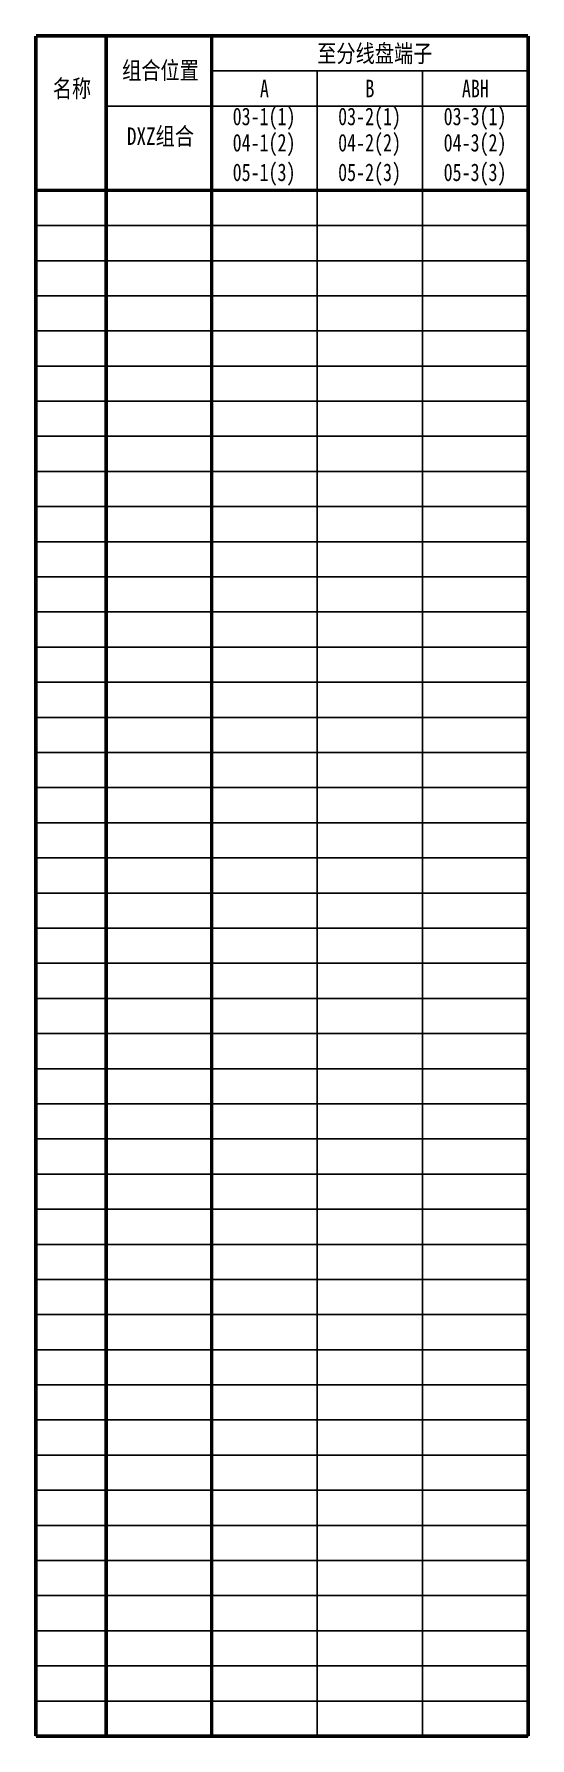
# Model space of a CAD drawing. Header units: inches. Extents: x 0 to 70, y -220 to 22.
import ezdxf
from ezdxf.enums import TextEntityAlignment as Align

# ---------------------------------------------------------------- set-up
doc = ezdxf.new("R2010")
doc.units = ezdxf.units.IN
doc.header["$MEASUREMENT"] = 0
doc.styles.add('CHINESE', font='SimSun.ttf', dxfattribs={"width": 0.9})
doc.styles.add('ITALICC', font='txt', dxfattribs={"width": 0.75})

msp = doc.modelspace()

# ---------------------------------------------------------------- linework, layer by layer
at = {"color": 0}
for p, q in [((25, 17), (70, 17)), ((40, 17), (40, -220)), ((55, 17), (55, -220)), ((70, 17), (70, -220)), ((70, 17), (70, -220)), ((10, 12), (70, 12)), ((10, 12), (10, 12)), ((70, -5), (0, -5)), ((70, -10), (0, -10)), ((70, -15), (0, -15)), ((70, -20), (0, -20)), ((70, -25), (0, -25)), ((70, -30), (0, -30)), ((70, -35), (0, -35)), ((70, -40), (0, -40)), ((70, -45), (0, -45)), ((70, -50), (0, -50)), ((70, -55), (0, -55)), ((70, -60), (0, -60)), ((70, -65), (0, -65)), ((70, -70), (0, -70)), ((70, -75), (0, -75)), ((70, -80), (0, -80)), ((70, -85), (0, -85)), ((70, -90), (0, -90)), ((70, -95), (0, -95)), ((70, -100), (0, -100)), ((70, -105), (0, -105)), ((70, -110), (0, -110)), ((70, -115), (0, -115)), ((70, -120), (0, -120)), ((70, -125), (0, -125)), ((70, -130), (0, -130)), ((70, -135), (0, -135)), ((70, -140), (0, -140)), ((70, -145), (0, -145)), ((70, -150), (0, -150)), ((70, -155), (0, -155)), ((70, -160), (0, -160)), ((70, -165), (0, -165)), ((70, -170), (0, -170)), ((70, -175), (0, -175)), ((70, -180), (0, -180)), ((70, -185), (0, -185)), ((70, -190), (0, -190)), ((70, -195), (0, -195)), ((70, -200), (0, -200)), ((70, -205), (0, -205)), ((70, -210), (0, -210)), ((70, -215), (0, -215)), ((70, -220), (0, -220))]:
    msp.add_line(p, q, dxfattribs=at)
at = {"color": 0, "const_width": 0.5}
for points in [[(0, 22), (70, 22)], [(0, -220), (0, 22)], [(10, 22), (10, -220)], [(25, 22), (25, -220)], [(70, 22), (70, -220)], [(0, 0), (70, 0)], [(70, -220), (0, -220)]]:
    msp.add_lwpolyline(points, dxfattribs=at)

# ---------------------------------------------------------------- texts
at = {"color": 0, "style": 'CHINESE', "width": 0.8}
for s, p in [('至分线盘端子', (48.2, 19.55)), ('组合位置', (17.72, 17.14)), ('名称', (5.13, 14.55)), ('DXZ组合', (17.72, 7.77))]:
    msp.add_text(s, height=2.5, dxfattribs=at).set_placement(p, align=Align.MIDDLE)
at = {"color": 0, "style": 'ITALICC', "width": 0.75}
for s, p in [('A', (32.5, 12.5)), ('B', (47.5, 12.5)), ('ABH', (62.5, 12.5))]:
    msp.add_text(s, height=2.5, dxfattribs=at).set_placement(p, align=Align.BOTTOM_CENTER)
at = {"color": 3, "style": 'ITALICC', "width": 0.75}
for s, p in [('03-1(1)', (32.45, 10.34)), ('03-2(1)', (47.45, 10.34)), ('03-3(1)', (62.45, 10.34)), ('04-1(2)', (32.45, 6.6)), ('04-2(2)', (47.45, 6.6)), ('04-3(2)', (62.45, 6.6)), ('05-1(3)', (32.45, 2.39)), ('05-2(3)', (47.45, 2.39)), ('05-3(3)', (62.45, 2.39))]:
    msp.add_text(s, height=2.5, dxfattribs=at).set_placement(p, align=Align.MIDDLE)

doc.saveas('drawing.dxf')
